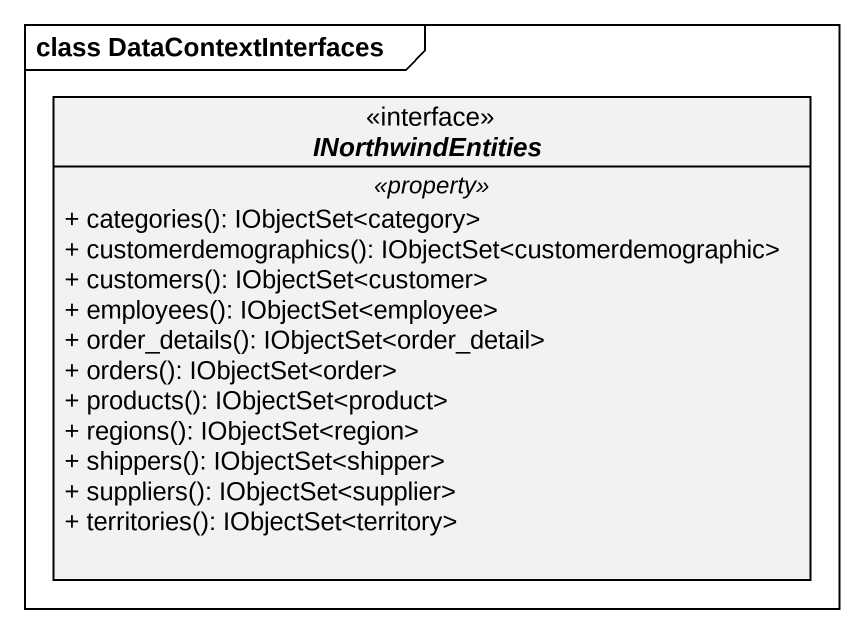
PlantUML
@startuml
mainframe class DataContextInterfaces
hide circle
hide empty members
skinparam classAttributeIconSize 0
interface INorthwindEntities <<interface>> {
  .. <<property>> ..
  + categories(): IObjectSet<category>
  + customerdemographics(): IObjectSet<customerdemographic>
  + customers(): IObjectSet<customer>
  + employees(): IObjectSet<employee>
  + order_details(): IObjectSet<order_detail>
  + orders(): IObjectSet<order>
  + products(): IObjectSet<product>
  + regions(): IObjectSet<region>
  + shippers(): IObjectSet<shipper>
  + suppliers(): IObjectSet<supplier>
  + territories(): IObjectSet<territory>
}
@enduml
